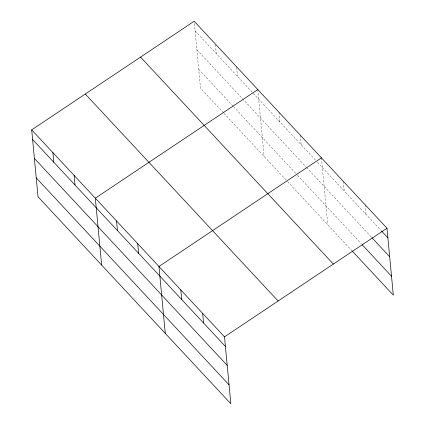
<?xml version="1.0" encoding="UTF-8"?>
<svg xmlns="http://www.w3.org/2000/svg" width="425" height="425" viewBox="0 0 425 425"><rect width="100%" height="100%" fill="white"/><g stroke="black" fill="none" stroke-linecap="round" stroke-linejoin="round"><path stroke-width="0.32" stroke-dasharray="2.12 1.59" d="M195.08 30.876L315.568 160.22M317.374 162.159L381.204 230.679M196.865 49.778L306.074 167.009M306.521 167.492L371.397 237.129M198.703 69.254L233.001 106.069M233.452 106.553L297.08 174.856M297.532 175.339L361.197 243.679M223.508 112.859L200.494 88.156L194.167 21.25M223.959 113.342L287.135 181.162M287.587 181.645L351.831 250.612M365.133 204.77L366.042 214.402M343.278 181.316L344.186 190.942M321.428 157.856L327.749 224.761M300.215 135.086L301.128 144.718M279.007 112.322L279.916 121.948M257.794 89.553L264.122 156.458M236.645 67.426L237.495 76.415M215.438 44.662L216.288 53.646"/><path stroke-width="0.64" d="M31.694 129.869L224.506 336.844L230.833 403.75L38.016 196.77L31.694 129.869L194.167 21.25L386.984 228.23L393.306 295.131L352.277 251.09M257.794 89.553L95.322 198.172L101.644 265.072M321.428 157.856L158.95 266.475L165.277 333.375M224.506 336.844L386.984 228.23M381.65 231.157L387.892 237.857M371.843 237.612L389.683 256.758M362.089 244.635L391.521 276.234M140.553 57.093L333.365 264.074M85.308 94.026L278.125 301.001M32.603 139.496L225.42 346.476M34.388 158.398L227.205 365.378M36.231 177.868L229.048 384.848M202.656 313.39L203.564 323.016M180.806 289.93L181.714 299.561M137.742 243.706L138.651 253.337M116.53 220.936L117.443 230.568M74.109 175.403L75.023 185.029M52.902 152.633L53.81 162.265"/></g></svg>
